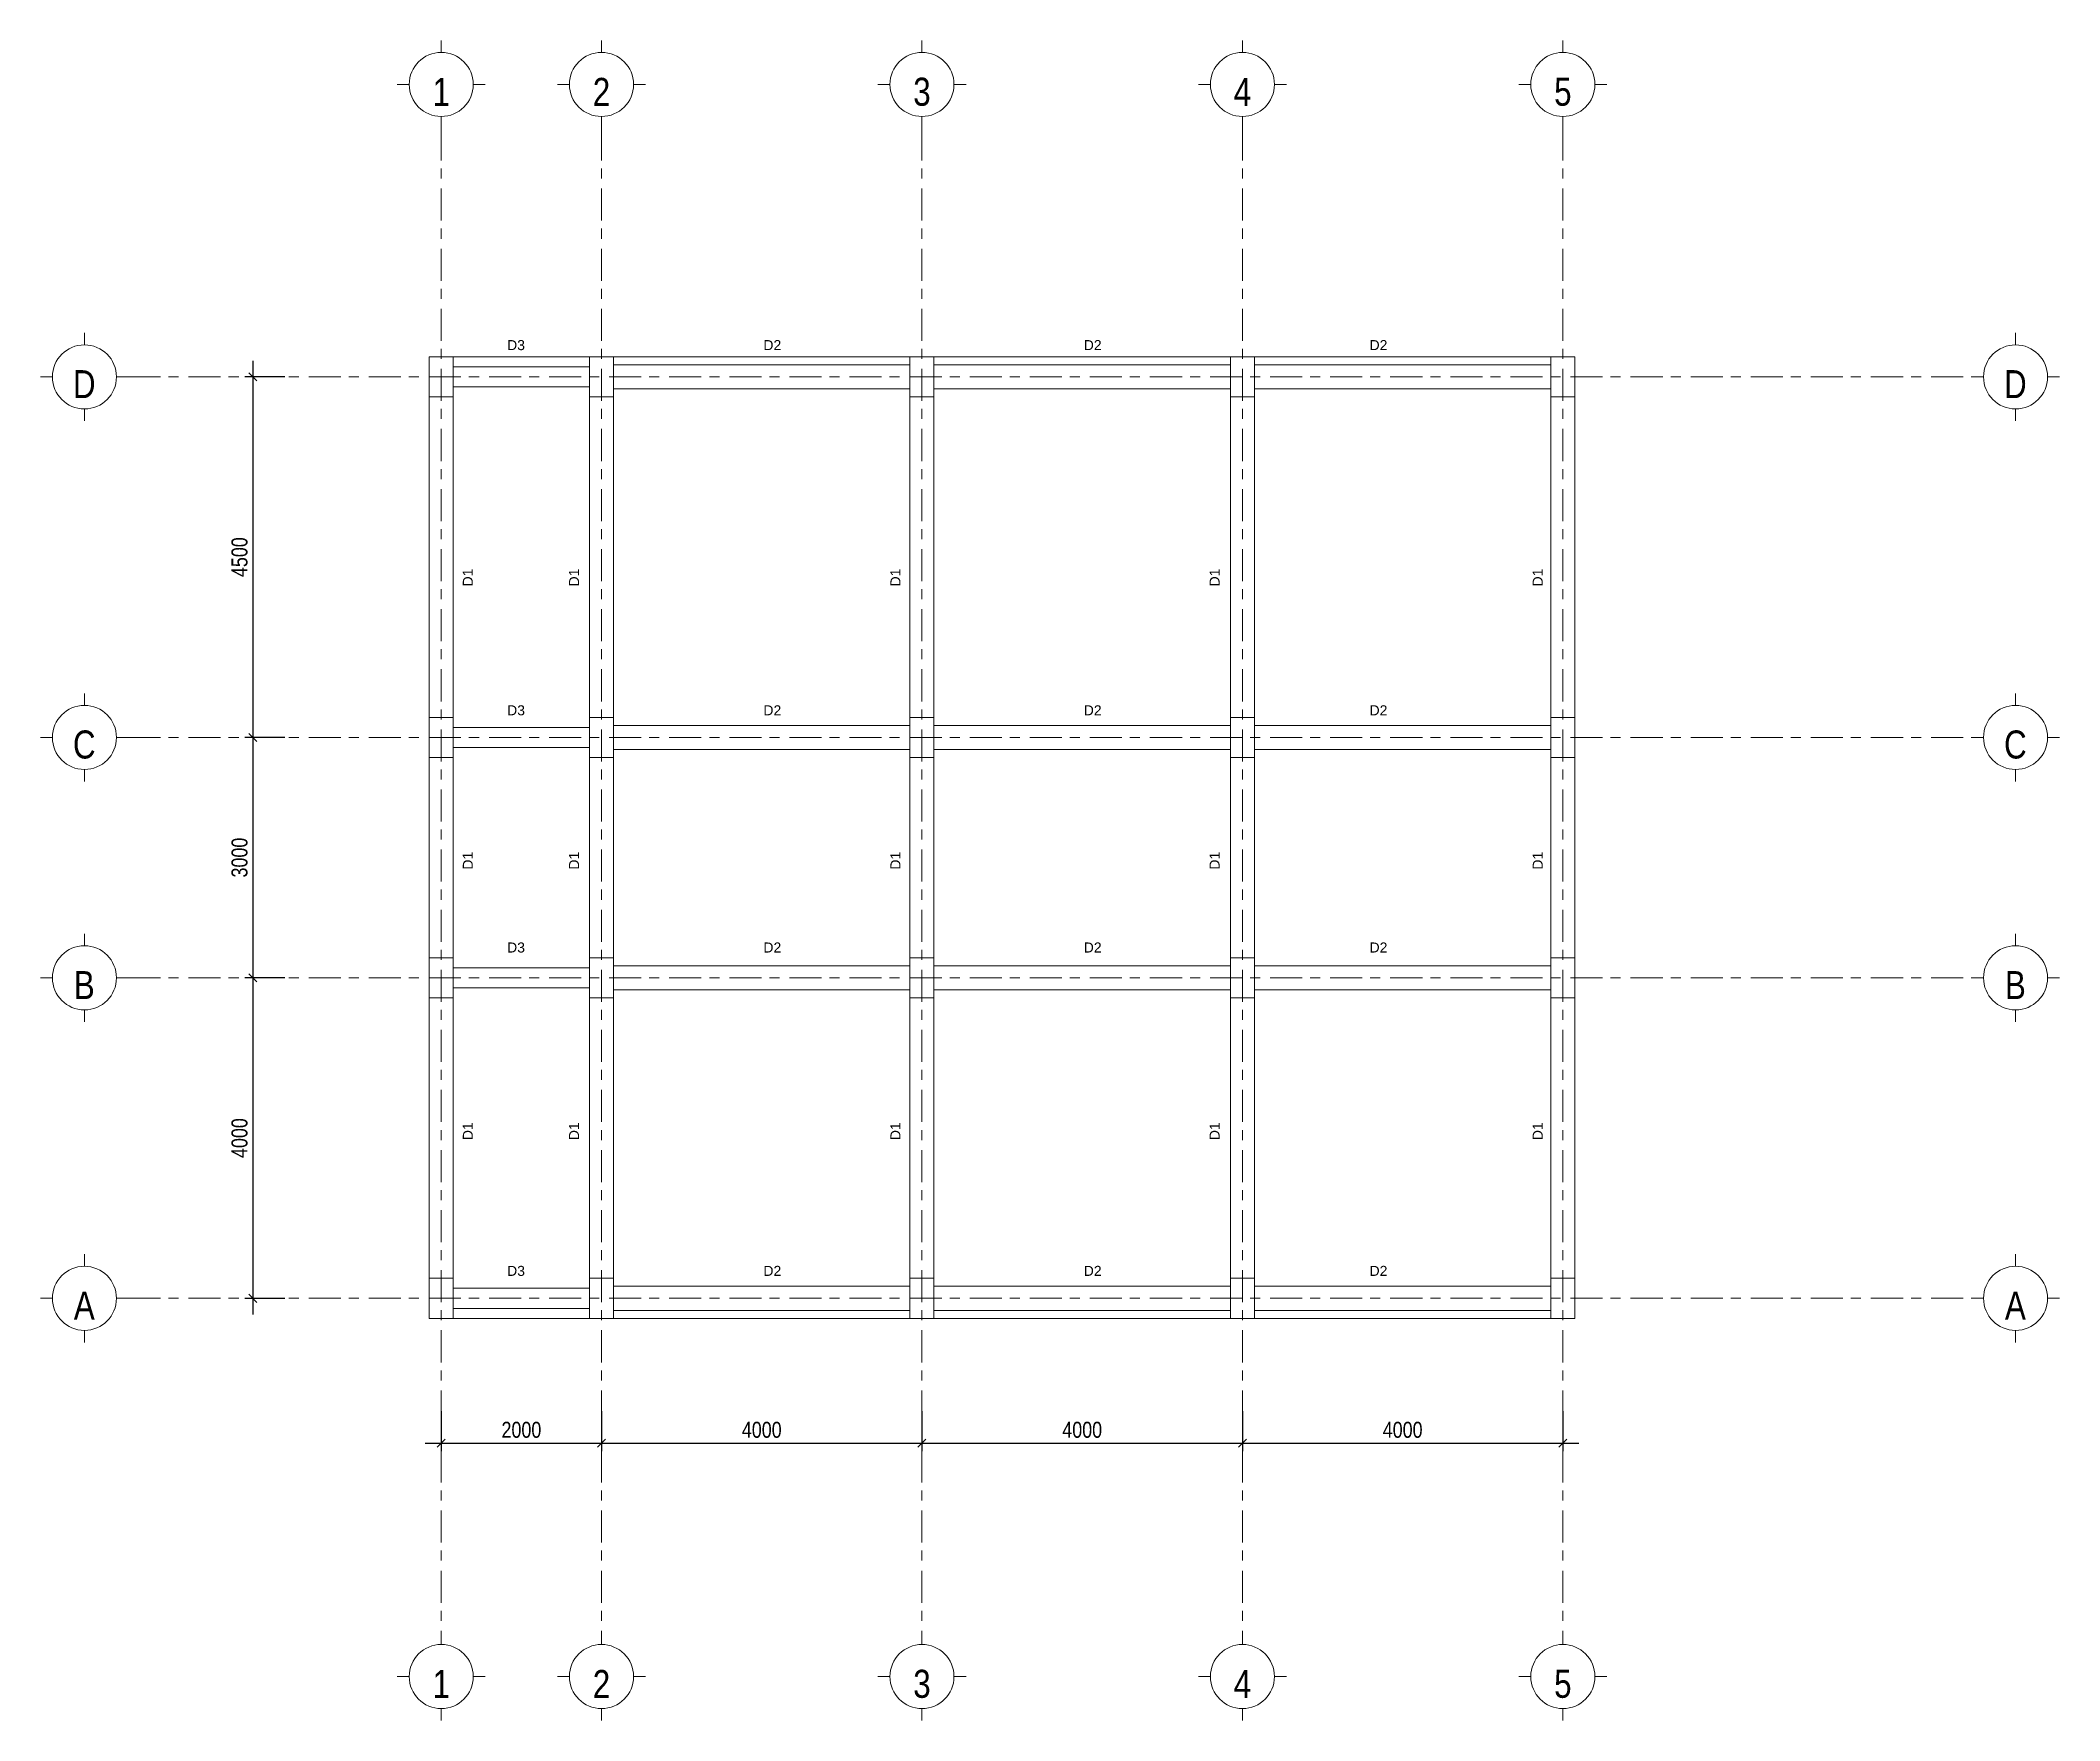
# Model space of a CAD drawing. Header units: inches. Extents: x 3527 to 28731, y 2360 to 23332.
import ezdxf

# ---------------------------------------------------------------- set-up
doc = ezdxf.new("R2010")
doc.units = ezdxf.units.IN
doc.header["$MEASUREMENT"] = 0
doc.linetypes.add('_BS-Grid Line', pattern=[15, 8, -2, 2.5, -2.5])
doc.linetypes.add('DASHED', pattern=[0.75, 0.5, -0.25])
for name, color, linetype, lineweight in [('A-230-M_FLOOR', 192, 'Continuous', 9), ('S-280-M_COLUMN', 52, 'Continuous', 9), ('S-280-M_STRUCT_FRAME', 12, 'DASHED', 9), ('Z-030-M_GRID', 191, 'Continuous', 9), ('Z-033_T_GRIDREF', 31, 'Continuous', 9)]:
    doc.layers.add(name, color=color, linetype=linetype, lineweight=lineweight)
doc.styles.add('Arial', font='arial.ttf', dxfattribs={"width": 0.8, "height": 350})
doc.styles.add('Arial_1', font='arial.ttf', dxfattribs={"width": 0.8, "height": 200})
doc.styles.get("Standard").update_dxf_attribs({"font": 'arial.ttf'})
doc.dimstyles.new('BS_-_Linear_2_0mm_F-0_8_Arial', dxfattribs={"dimscale": 304.8, "dimtxt": 204.05188, "dimasz": 0.328084, "dimexe": 0.328084, "dimexo": 0.0625, "dimgap": 0.213255, "dimtad": 1, "dimdec": 0, "dimzin": 0, "dimdsep": 46, "dimtxsty": 'Arial_1', "dimblk1": 'OBLIQUE', "dimblk2": 'OBLIQUE', "dimsah": 1, "dimcen": 0.09, "dimdle": 0.656168, "dimazin": 0, "dimtfac": 1, "dimtdec": 4, "dimtix": 1, "dimtmove": 0, "dimatfit": 3, "dimfxl": 1.312336, "dimfxlon": 1, "dimtvp": 1, "dimtfill": 1, "dimtolj": 1, "dimtzin": 0, "dimarcsym": 2})

# ---------------------------------------------------------------- blocks, each defined once
blk = doc.blocks.new('Grid - _BS-Gird_A1-A2-400883-Tầng 2')
at = {"layer": 'Z-033_T_GRIDREF'}
for p, q in [((0, 4), (0, 5.5)), ((-4, 0), (-5.5, 0)), ((4, 0), (5.5, 0)), ((0, -4), (0, -5.5))]:
    blk.add_line(p, q, dxfattribs=at)
blk.add_circle((0, 0), 4, dxfattribs=at)
blk = doc.blocks.new('_Oblique')
at = {"color": 0, "linetype": 'ByBlock', "lineweight": -2}
blk.add_line((-0.5, -0.5), (0.5, 0.5), dxfattribs=at)
blk = doc.blocks.new('*D41')
at = {"color": 0, "lineweight": -2, "transparency": 16777216}
for p, q in [((8531, 6222), (8531, 5722)), ((10531, 6222), (10531, 5722)), ((8331, 5822), (10731, 5822))]:
    blk.add_line(p, q, dxfattribs=at)
at = {"layer": 'Defpoints', "color": 0, "transparency": 16777216}
for p in [(8531, 7631), (10531, 7631), (10531, 5822)]:
    blk.add_point(p, dxfattribs=at)
at = {"color": 0, "lineweight": -2, "transparency": 16777216, "xscale": 100, "yscale": 100, "zscale": 100, "rotation": 180}
blk.add_blockref('_Oblique', (8531, 5822), dxfattribs=at)
at = {"color": 0, "lineweight": -2, "transparency": 16777216, "xscale": 100, "yscale": 100, "zscale": 100}
blk.add_blockref('_Oblique', (10531, 5822), dxfattribs=at)
at = {"color": 0, "transparency": 16777216, "insert": (9531, 5989), "char_height": 200, "attachment_point": 5, "style": 'Arial_1', "bg_fill": 3, "box_fill_scale": 1.25, "bg_fill_color": 256, "bg_fill_true_color": 13158600, "bg_fill_transparency": 0}
blk.add_mtext('\\A1;2000', dxfattribs=at)
blk = doc.blocks.new('*D42')
at = {"color": 0, "lineweight": -2, "transparency": 16777216}
for p, q in [((10531, 6222), (10531, 5722)), ((14531, 6222), (14531, 5722)), ((10331, 5822), (14731, 5822))]:
    blk.add_line(p, q, dxfattribs=at)
at = {"layer": 'Defpoints', "color": 0, "transparency": 16777216}
for p in [(10531, 7948), (14531, 7631), (14531, 5822)]:
    blk.add_point(p, dxfattribs=at)
at = {"color": 0, "lineweight": -2, "transparency": 16777216, "xscale": 100, "yscale": 100, "zscale": 100, "rotation": 180}
blk.add_blockref('_Oblique', (10531, 5822), dxfattribs=at)
at = {"color": 0, "lineweight": -2, "transparency": 16777216, "xscale": 100, "yscale": 100, "zscale": 100}
blk.add_blockref('_Oblique', (14531, 5822), dxfattribs=at)
at = {"color": 0, "transparency": 16777216, "insert": (12531, 5989), "char_height": 200, "attachment_point": 5, "style": 'Arial_1', "bg_fill": 3, "box_fill_scale": 1.25, "bg_fill_color": 256, "bg_fill_true_color": 13158600, "bg_fill_transparency": 0}
blk.add_mtext('\\A1;4000', dxfattribs=at)
blk = doc.blocks.new('*D43')
at = {"color": 0, "lineweight": -2, "transparency": 16777216}
for p, q in [((14531, 6222), (14531, 5722)), ((18531, 6222), (18531, 5722)), ((14331, 5822), (18731, 5822))]:
    blk.add_line(p, q, dxfattribs=at)
at = {"layer": 'Defpoints', "color": 0, "transparency": 16777216}
for p in [(14531, 7631), (18531, 7631), (18531, 5822)]:
    blk.add_point(p, dxfattribs=at)
at = {"color": 0, "lineweight": -2, "transparency": 16777216, "xscale": 100, "yscale": 100, "zscale": 100, "rotation": 180}
blk.add_blockref('_Oblique', (14531, 5822), dxfattribs=at)
at = {"color": 0, "lineweight": -2, "transparency": 16777216, "xscale": 100, "yscale": 100, "zscale": 100}
blk.add_blockref('_Oblique', (18531, 5822), dxfattribs=at)
at = {"color": 0, "transparency": 16777216, "insert": (16531, 5989), "char_height": 200, "attachment_point": 5, "style": 'Arial_1', "bg_fill": 3, "box_fill_scale": 1.25, "bg_fill_color": 256, "bg_fill_true_color": 13158600, "bg_fill_transparency": 0}
blk.add_mtext('\\A1;4000', dxfattribs=at)
blk = doc.blocks.new('*D44')
at = {"color": 0, "lineweight": -2, "transparency": 16777216}
for p, q in [((18531, 6222), (18531, 5722)), ((22531, 6222), (22531, 5722)), ((18331, 5822), (22731, 5822))]:
    blk.add_line(p, q, dxfattribs=at)
at = {"layer": 'Defpoints', "color": 0, "transparency": 16777216}
for p in [(18531, 7631), (22531, 7631), (22531, 5822)]:
    blk.add_point(p, dxfattribs=at)
at = {"color": 0, "lineweight": -2, "transparency": 16777216, "xscale": 100, "yscale": 100, "zscale": 100, "rotation": 180}
blk.add_blockref('_Oblique', (18531, 5822), dxfattribs=at)
at = {"color": 0, "lineweight": -2, "transparency": 16777216, "xscale": 100, "yscale": 100, "zscale": 100}
blk.add_blockref('_Oblique', (22531, 5822), dxfattribs=at)
at = {"color": 0, "transparency": 16777216, "insert": (20531, 5989), "char_height": 200, "attachment_point": 5, "style": 'Arial_1', "bg_fill": 3, "box_fill_scale": 1.25, "bg_fill_color": 256, "bg_fill_true_color": 13158600, "bg_fill_transparency": 0}
blk.add_mtext('\\A1;4000', dxfattribs=at)
blk = doc.blocks.new('*D45')
at = {"color": 0, "lineweight": -2, "transparency": 16777216}
for p, q in [((6180, 19332), (6180, 14432)), ((6580, 19132), (6080, 19132)), ((6580, 14632), (6080, 14632))]:
    blk.add_line(p, q, dxfattribs=at)
at = {"layer": 'Defpoints', "color": 0, "transparency": 16777216}
for p in [(8531, 19132), (6180, 14632), (8531, 14632)]:
    blk.add_point(p, dxfattribs=at)
at = {"color": 0, "lineweight": -2, "transparency": 16777216, "xscale": 100, "yscale": 100, "zscale": 100}
for p, rotation in [((6180, 19132), 90), ((6180, 14632), 270)]:
    blk.add_blockref('_Oblique', p, dxfattribs=dict(at, rotation=rotation))
at = {"color": 0, "transparency": 16777216, "insert": (6013, 16882), "char_height": 200, "attachment_point": 5, "rotation": 90, "style": 'Arial_1', "bg_fill": 3, "box_fill_scale": 1.25, "bg_fill_color": 256, "bg_fill_true_color": 13158600, "bg_fill_transparency": 0}
blk.add_mtext('\\A1;4500', dxfattribs=at)
blk = doc.blocks.new('*D46')
at = {"color": 0, "lineweight": -2, "transparency": 16777216}
for p, q in [((6580, 14632), (6080, 14632)), ((6180, 14832), (6180, 11432)), ((6580, 11632), (6080, 11632))]:
    blk.add_line(p, q, dxfattribs=at)
at = {"layer": 'Defpoints', "color": 0, "transparency": 16777216}
for p in [(8531, 14632), (6180, 11632), (8531, 11632)]:
    blk.add_point(p, dxfattribs=at)
at = {"color": 0, "lineweight": -2, "transparency": 16777216, "xscale": 100, "yscale": 100, "zscale": 100}
for p, rotation in [((6180, 14632), 90), ((6180, 11632), 270)]:
    blk.add_blockref('_Oblique', p, dxfattribs=dict(at, rotation=rotation))
at = {"color": 0, "transparency": 16777216, "insert": (6013, 13132), "char_height": 200, "attachment_point": 5, "rotation": 90, "style": 'Arial_1', "bg_fill": 3, "box_fill_scale": 1.25, "bg_fill_color": 256, "bg_fill_true_color": 13158600, "bg_fill_transparency": 0}
blk.add_mtext('\\A1;3000', dxfattribs=at)
blk = doc.blocks.new('*D47')
at = {"color": 0, "lineweight": -2, "transparency": 16777216}
for p, q in [((6580, 11632), (6080, 11632)), ((6180, 11832), (6180, 7431)), ((6580, 7631), (6080, 7631))]:
    blk.add_line(p, q, dxfattribs=at)
at = {"layer": 'Defpoints', "color": 0, "transparency": 16777216}
for p in [(8531, 11632), (6180, 7631), (8531, 7631)]:
    blk.add_point(p, dxfattribs=at)
at = {"color": 0, "lineweight": -2, "transparency": 16777216, "xscale": 100, "yscale": 100, "zscale": 100}
for p, rotation in [((6180, 11632), 90), ((6180, 7631), 270)]:
    blk.add_blockref('_Oblique', p, dxfattribs=dict(at, rotation=rotation))
at = {"color": 0, "transparency": 16777216, "insert": (6013, 9631), "char_height": 200, "attachment_point": 5, "rotation": 90, "style": 'Arial_1', "bg_fill": 3, "box_fill_scale": 1.25, "bg_fill_color": 256, "bg_fill_true_color": 13158600, "bg_fill_transparency": 0}
blk.add_mtext('\\A1;4000', dxfattribs=at)

msp = doc.modelspace()

# ---------------------------------------------------------------- linework, layer by layer
at = {"layer": 'S-280-M_COLUMN'}
for points in [[(10380.8, 19381.6), (10680.8, 19381.6), (10680.8, 18881.6), (10380.8, 18881.6)], [(14380.8, 19381.6), (14680.8, 19381.6), (14680.8, 18881.6), (14380.8, 18881.6)], [(18380.8, 19381.6), (18680.8, 19381.6), (18680.8, 18881.6), (18380.8, 18881.6)], [(22380.8, 19381.6), (22680.8, 19381.6), (22680.8, 18881.6), (22380.8, 18881.6)], [(10380.8, 14881.6), (10680.8, 14881.6), (10680.8, 14381.6), (10380.8, 14381.6)], [(14380.8, 14881.6), (14680.8, 14881.6), (14680.8, 14381.6), (14380.8, 14381.6)], [(18380.8, 14881.6), (18680.8, 14881.6), (18680.8, 14381.6), (18380.8, 14381.6)], [(22380.8, 14881.6), (22680.8, 14881.6), (22680.8, 14381.6), (22380.8, 14381.6)], [(10380.8, 11881.6), (10680.8, 11881.6), (10680.8, 11381.6), (10380.8, 11381.6)], [(14380.8, 11881.6), (14680.8, 11881.6), (14680.8, 11381.6), (14380.8, 11381.6)], [(18380.8, 11881.6), (18680.8, 11881.6), (18680.8, 11381.6), (18380.8, 11381.6)], [(22380.8, 11881.6), (22680.8, 11881.6), (22680.8, 11381.6), (22380.8, 11381.6)]]:
    msp.add_lwpolyline(points, close=True, dxfattribs=at)
at = {"layer": 'S-280-M_STRUCT_FRAME'}
for p, q in [((8680.8, 19256.6), (10380.8, 19256.6)), ((10680.8, 19281.6), (14380.8, 19281.6)), ((14680.8, 19281.6), (18380.8, 19281.6)), ((18680.8, 19281.6), (22380.8, 19281.6)), ((8680.8, 19006.6), (10380.8, 19006.6)), ((10680.8, 18981.6), (14380.8, 18981.6)), ((14680.8, 18981.6), (18380.8, 18981.6)), ((18680.8, 18981.6), (22380.8, 18981.6)), ((8680.8, 14631.6), (8680.8, 18881.6)), ((10380.8, 14881.6), (10380.8, 18881.6)), ((10680.8, 14881.6), (10680.8, 18881.6)), ((14380.8, 14881.6), (14380.8, 18881.6)), ((14680.8, 14881.6), (14680.8, 18881.6)), ((18380.8, 14881.6), (18380.8, 18881.6)), ((18680.8, 14881.6), (18680.8, 18881.6)), ((22380.8, 14881.6), (22380.8, 18881.6)), ((22680.8, 14881.6), (22680.8, 18881.6)), ((8680.8, 14756.6), (10380.8, 14756.6)), ((10530.8, 14631.6), (10530.8, 14676.1)), ((10680.8, 14781.6), (14380.8, 14781.6)), ((14680.8, 14781.6), (18380.8, 14781.6)), ((18680.8, 14781.6), (22380.8, 14781.6)), ((8680.8, 14506.6), (10380.8, 14506.6)), ((8680.8, 11881.6), (8680.8, 14381.6)), ((10380.8, 11881.6), (10380.8, 14381.6)), ((10680.8, 14481.6), (14380.8, 14481.6)), ((10680.8, 11881.6), (10680.8, 14381.6)), ((14380.8, 11881.6), (14380.8, 14381.6)), ((14680.8, 14481.6), (18380.8, 14481.6)), ((14680.8, 11881.6), (14680.8, 14381.6)), ((18380.8, 11881.6), (18380.8, 14381.6)), ((18680.8, 14481.6), (22380.8, 14481.6)), ((18680.8, 11881.6), (18680.8, 14381.6)), ((22380.8, 11881.6), (22380.8, 14381.6)), ((22680.8, 11881.6), (22680.8, 14381.6)), ((8680.8, 11756.6), (10380.8, 11756.6)), ((10680.8, 11781.6), (14380.8, 11781.6)), ((14680.8, 11781.6), (18380.8, 11781.6)), ((18680.8, 11781.6), (22380.8, 11781.6)), ((8680.8, 11506.6), (10380.8, 11506.6)), ((8680.8, 7881.2), (8680.8, 11381.6)), ((10680.8, 11481.6), (14380.8, 11481.6)), ((14680.8, 11481.6), (18380.8, 11481.6)), ((18380.8, 7881.2), (18380.8, 11381.6)), ((18680.8, 11481.6), (22380.8, 11481.6)), ((18680.8, 7881.2), (18680.8, 11381.6)), ((22380.8, 7881.2), (22380.8, 11381.6)), ((22680.8, 7881.2), (22680.8, 11381.6)), ((18680.8, 7781.2), (22380.8, 7781.2))]:
    msp.add_line(p, q, dxfattribs=at)
at = {"layer": 'Z-030-M_GRID', "linetype": '_BS-Grid Line', "ltscale": 50}
for p, q in [((8530.8, 22231.9), (8530.8, 3460.4)), ((10530.8, 22231.9), (10530.8, 3460.4)), ((14530.8, 22231.9), (14530.8, 3460.4)), ((18530.8, 22231.9), (18530.8, 3460.4)), ((22530.8, 22231.9), (22530.8, 3460.4)), ((4626.9, 19131.6), (27631.4, 19131.6)), ((4626.9, 14631.6), (27631.4, 14631.6)), ((4626.9, 11631.6), (27631.4, 11631.6))]:
    msp.add_line(p, q, dxfattribs=at)

# ---------------------------------------------------------------- block references
at = {"layer": 'Z-033_T_GRIDREF', "xscale": 99.99999999999993, "yscale": 99.99999999999993, "zscale": 99.99999999999993}
for p, rotation in [((8530.8, 22781.9), 180), ((10530.8, 22781.9), 180), ((14530.8, 22781.9), 180), ((18530.8, 22781.9), 180), ((22530.8, 22781.9), 180), ((4076.9, 19131.6), 269.9999999999994), ((28181.4, 19131.6), 269.9999999999994), ((4076.9, 14631.6), 269.9999999999994), ((28181.4, 14631.6), 269.9999999999994), ((4076.9, 11631.6), 269.9999999999994), ((28181.4, 11631.6), 269.9999999999994), ((4076.9, 7631.2), 269.9999999999994), ((28181.4, 7631.2), 269.9999999999994), ((8530.8, 2910.4), 180), ((10530.8, 2910.4), 180), ((14530.8, 2910.4), 180), ((18530.8, 2910.4), 180), ((22530.8, 2910.4), 180)]:
    msp.add_blockref('Grid - _BS-Gird_A1-A2-400883-Tầng 2', p, dxfattribs=dict(at, rotation=rotation))

# ---------------------------------------------------------------- texts
at = {"char_height": 125, "attachment_point": 1}
for s, insert in [('D3', (9352.4, 19590.9)), ('D2', (12551.4, 19590.9)), ('D2', (16550.1, 19590.9)), ('D2', (20117.6, 19590.9)), ('D3', (9352.4, 15032.9)), ('D2', (12551.4, 15032.9)), ('D2', (16550.1, 15032.9)), ('D2', (20117.6, 15032.9)), ('D3', (9352.4, 12072.4)), ('D2', (12551.4, 12072.4)), ('D2', (16550.1, 12072.4)), ('D2', (20117.6, 12072.4)), ('D3', (9352.4, 8036.2)), ('D2', (16550.1, 8036.2)), ('D2', (20117.6, 8036.2))]:
    msp.add_mtext_dynamic_manual_height_columns(s, width=1571.489, gutter_width=3837.6, heights=[0], dxfattribs=dict(at, insert=insert))
at = {"char_height": 125, "attachment_point": 1, "rotation": 90}
for insert in [(8799.4, 16516.4), (10125.3, 16516.4), (14137, 16516.4), (18121.3, 16516.4), (22154.2, 16516.4), (8799.4, 12981.9), (10125.3, 12981.9), (14137, 12981.9), (18121.3, 12981.9), (22154.2, 12981.9), (8799.4, 9605.2), (10125.3, 9605.2), (14137, 9605.2), (18121.3, 9605.2), (22154.2, 9605.2)]:
    msp.add_mtext_dynamic_manual_height_columns('D1', width=1571.489, gutter_width=3837.6, heights=[0], dxfattribs=dict(at, insert=insert))
at = {"layer": 'Z-033_T_GRIDREF', "char_height": 350, "attachment_point": 5, "line_spacing_factor": 0.936439, "style": 'Arial'}
for s, insert, width in [('\\pxqc,t0.22857,0.45714,0.68571,0.91429,1.14286,1.37143,1.6,1.82857,2.05714,2.28571,2.51429,2.74286,2.97143,3.2,3.42857,3.65714,3.88571,4.11429,4.34286,4.57143,4.8,5.02857,5.25714,5.48571,5.71429,5.94286,6.17143,6.4,6.62857,6.85714,7.08571,7.31429;{1}', (8530.7, 22688.8), 227.2), ('\\pxqc,t0.22857,0.45714,0.68571,0.91429,1.14286,1.37143,1.6,1.82857,2.05714,2.28571,2.51429,2.74286,2.97143,3.2,3.42857,3.65714,3.88571,4.11429,4.34286,4.57143,4.8,5.02857,5.25714,5.48571,5.71429,5.94286,6.17143,6.4,6.62857,6.85714,7.08571,7.31429;{2}', (10530.7, 22688.8), 227.2), ('\\pxqc,t0.22857,0.45714,0.68571,0.91429,1.14286,1.37143,1.6,1.82857,2.05714,2.28571,2.51429,2.74286,2.97143,3.2,3.42857,3.65714,3.88571,4.11429,4.34286,4.57143,4.8,5.02857,5.25714,5.48571,5.71429,5.94286,6.17143,6.4,6.62857,6.85714,7.08571,7.31429;{3}', (14530.7, 22688.8), 227.2), ('\\pxqc,t0.22857,0.45714,0.68571,0.91429,1.14286,1.37143,1.6,1.82857,2.05714,2.28571,2.51429,2.74286,2.97143,3.2,3.42857,3.65714,3.88571,4.11429,4.34286,4.57143,4.8,5.02857,5.25714,5.48571,5.71429,5.94286,6.17143,6.4,6.62857,6.85714,7.08571,7.31429;{4}', (18530.7, 22688.8), 227.2), ('\\pxqc,t0.22857,0.45714,0.68571,0.91429,1.14286,1.37143,1.6,1.82857,2.05714,2.28571,2.51429,2.74286,2.97143,3.2,3.42857,3.65714,3.88571,4.11429,4.34286,4.57143,4.8,5.02857,5.25714,5.48571,5.71429,5.94286,6.17143,6.4,6.62857,6.85714,7.08571,7.31429;{5}', (22530.7, 22688.8), 227.2), ('\\pxqc,t0.22857,0.45714,0.68571,0.91429,1.14286,1.37143,1.6,1.82857,2.05714,2.28571,2.51429,2.74286,2.97143,3.2,3.42857,3.65714,3.88571,4.11429,4.34286,4.57143,4.8,5.02857,5.25714,5.48571,5.71429,5.94286,6.17143,6.4,6.62857,6.85714,7.08571,7.31429;{D}', (4074.4, 19041.3), 291.2), ('\\pxqc,t0.22857,0.45714,0.68571,0.91429,1.14286,1.37143,1.6,1.82857,2.05714,2.28571,2.51429,2.74286,2.97143,3.2,3.42857,3.65714,3.88571,4.11429,4.34286,4.57143,4.8,5.02857,5.25714,5.48571,5.71429,5.94286,6.17143,6.4,6.62857,6.85714,7.08571,7.31429;{D}', (28178.9, 19041.3), 291.2), ('\\pxqc,t0.22857,0.45714,0.68571,0.91429,1.14286,1.37143,1.6,1.82857,2.05714,2.28571,2.51429,2.74286,2.97143,3.2,3.42857,3.65714,3.88571,4.11429,4.34286,4.57143,4.8,5.02857,5.25714,5.48571,5.71429,5.94286,6.17143,6.4,6.62857,6.85714,7.08571,7.31429;{C}', (4074.4, 14541.3), 291.2), ('\\pxqc,t0.22857,0.45714,0.68571,0.91429,1.14286,1.37143,1.6,1.82857,2.05714,2.28571,2.51429,2.74286,2.97143,3.2,3.42857,3.65714,3.88571,4.11429,4.34286,4.57143,4.8,5.02857,5.25714,5.48571,5.71429,5.94286,6.17143,6.4,6.62857,6.85714,7.08571,7.31429;{C}', (28178.9, 14541.3), 291.2), ('\\pxqc,t0.22857,0.45714,0.68571,0.91429,1.14286,1.37143,1.6,1.82857,2.05714,2.28571,2.51429,2.74286,2.97143,3.2,3.42857,3.65714,3.88571,4.11429,4.34286,4.57143,4.8,5.02857,5.25714,5.48571,5.71429,5.94286,6.17143,6.4,6.62857,6.85714,7.08571,7.31429;{B}', (4074.8, 11541.3), 270.4), ('\\pxqc,t0.22857,0.45714,0.68571,0.91429,1.14286,1.37143,1.6,1.82857,2.05714,2.28571,2.51429,2.74286,2.97143,3.2,3.42857,3.65714,3.88571,4.11429,4.34286,4.57143,4.8,5.02857,5.25714,5.48571,5.71429,5.94286,6.17143,6.4,6.62857,6.85714,7.08571,7.31429;{B}', (28179.3, 11541.3), 270.4), ('\\pxqc,t0.22857,0.45714,0.68571,0.91429,1.14286,1.37143,1.6,1.82857,2.05714,2.28571,2.51429,2.74286,2.97143,3.2,3.42857,3.65714,3.88571,4.11429,4.34286,4.57143,4.8,5.02857,5.25714,5.48571,5.71429,5.94286,6.17143,6.4,6.62857,6.85714,7.08571,7.31429;{A}', (4074.8, 7540.9), 270.4), ('\\pxqc,t0.22857,0.45714,0.68571,0.91429,1.14286,1.37143,1.6,1.82857,2.05714,2.28571,2.51429,2.74286,2.97143,3.2,3.42857,3.65714,3.88571,4.11429,4.34286,4.57143,4.8,5.02857,5.25714,5.48571,5.71429,5.94286,6.17143,6.4,6.62857,6.85714,7.08571,7.31429;{A}', (28179.3, 7540.9), 270.4), ('\\pxqc,t0.22857,0.45714,0.68571,0.91429,1.14286,1.37143,1.6,1.82857,2.05714,2.28571,2.51429,2.74286,2.97143,3.2,3.42857,3.65714,3.88571,4.11429,4.34286,4.57143,4.8,5.02857,5.25714,5.48571,5.71429,5.94286,6.17143,6.4,6.62857,6.85714,7.08571,7.31429;{1}', (8530.7, 2817.4), 227.2), ('\\pxqc,t0.22857,0.45714,0.68571,0.91429,1.14286,1.37143,1.6,1.82857,2.05714,2.28571,2.51429,2.74286,2.97143,3.2,3.42857,3.65714,3.88571,4.11429,4.34286,4.57143,4.8,5.02857,5.25714,5.48571,5.71429,5.94286,6.17143,6.4,6.62857,6.85714,7.08571,7.31429;{2}', (10530.7, 2817.4), 227.2), ('\\pxqc,t0.22857,0.45714,0.68571,0.91429,1.14286,1.37143,1.6,1.82857,2.05714,2.28571,2.51429,2.74286,2.97143,3.2,3.42857,3.65714,3.88571,4.11429,4.34286,4.57143,4.8,5.02857,5.25714,5.48571,5.71429,5.94286,6.17143,6.4,6.62857,6.85714,7.08571,7.31429;{3}', (14530.7, 2817.4), 227.2), ('\\pxqc,t0.22857,0.45714,0.68571,0.91429,1.14286,1.37143,1.6,1.82857,2.05714,2.28571,2.51429,2.74286,2.97143,3.2,3.42857,3.65714,3.88571,4.11429,4.34286,4.57143,4.8,5.02857,5.25714,5.48571,5.71429,5.94286,6.17143,6.4,6.62857,6.85714,7.08571,7.31429;{4}', (18530.7, 2817.4), 227.2), ('\\pxqc,t0.22857,0.45714,0.68571,0.91429,1.14286,1.37143,1.6,1.82857,2.05714,2.28571,2.51429,2.74286,2.97143,3.2,3.42857,3.65714,3.88571,4.11429,4.34286,4.57143,4.8,5.02857,5.25714,5.48571,5.71429,5.94286,6.17143,6.4,6.62857,6.85714,7.08571,7.31429;{5}', (22530.7, 2817.4), 227.2)]:
    msp.add_mtext(s, dxfattribs=dict(at, insert=insert, width=width))

# ---------------------------------------------------------------- next in the draw order: dimensions: what is measured, and where the dimension line sits
dim = msp.add_linear_dim(base=(6180.2, 14631.6), p1=(8530.8, 19131.6), p2=(8530.8, 14631.6), angle=90, dimstyle='BS_-_Linear_2_0mm_F-0_8_Arial', override={"dimpost": '<>'})
dim.commit()
dim.dimension.update_dxf_attribs({"geometry": '*D45', "text_midpoint": (6013.1, 16881.6)})
dim = msp.add_linear_dim(base=(10530.8, 5822.3), p1=(8530.8, 7631.2), p2=(10530.8, 7631.2), dimstyle='BS_-_Linear_2_0mm_F-0_8_Arial', override={"dimpost": '<>'})
dim.commit()
dim.dimension.update_dxf_attribs({"geometry": '*D41', "text_midpoint": (9530.8, 5989.4)})

# ---------------------------------------------------------------- next in the draw order: linework, layer by layer
at = {"layer": 'S-280-M_COLUMN'}
msp.add_lwpolyline([(8380.8, 19381.6), (8680.8, 19381.6), (8680.8, 18881.6), (8380.8, 18881.6)], close=True, dxfattribs=at)

# ---------------------------------------------------------------- next in the draw order: dimensions: what is measured, and where the dimension line sits
dim = msp.add_linear_dim(base=(6180.2, 11631.6), p1=(8530.8, 14631.6), p2=(8530.8, 11631.6), angle=90, dimstyle='BS_-_Linear_2_0mm_F-0_8_Arial', override={"dimpost": '<>', "dimtmove": 1})
dim.commit()
dim.dimension.update_dxf_attribs({"geometry": '*D46', "text_midpoint": (6013, 13131.6)})
dim = msp.add_linear_dim(base=(14530.8, 5822.3), p1=(10530.8, 7948.2), p2=(14530.8, 7631.2), dimstyle='BS_-_Linear_2_0mm_F-0_8_Arial', override={"dimpost": '<>', "dimtmove": 1})
dim.commit()
dim.dimension.update_dxf_attribs({"geometry": '*D42', "text_midpoint": (12530.8, 5989.4)})

# ---------------------------------------------------------------- next in the draw order: linework, layer by layer
for points in [[(8380.8, 14881.6), (8680.8, 14881.6), (8680.8, 14381.6), (8380.8, 14381.6)], [(10380.8, 7881.2), (10680.8, 7881.2), (10680.8, 7381.2), (10380.8, 7381.2)]]:
    msp.add_lwpolyline(points, close=True, dxfattribs=at)
at = {"layer": 'S-280-M_STRUCT_FRAME'}
for p, q in [((8380.8, 14631.6), (8380.8, 18881.6)), ((10380.8, 7881.2), (10380.8, 11381.6)), ((10680.8, 7881.2), (10680.8, 11381.6)), ((14380.8, 7881.2), (14380.8, 11381.6)), ((14680.8, 7881.2), (14680.8, 11381.6)), ((8680.8, 7756.2), (10380.8, 7756.2)), ((10680.8, 7781.2), (14380.8, 7781.2)), ((14680.8, 7781.2), (18380.8, 7781.2)), ((8680.8, 7506.2), (10380.8, 7506.2))]:
    msp.add_line(p, q, dxfattribs=at)

# ---------------------------------------------------------------- next in the draw order: texts
at = {"insert": (12551.4, 8036.2), "char_height": 125, "attachment_point": 1}
msp.add_mtext_dynamic_manual_height_columns('D2', width=1571.489, gutter_width=3837.6, heights=[0], dxfattribs=at)

# ---------------------------------------------------------------- next in the draw order: dimensions: what is measured, and where the dimension line sits
dim = msp.add_linear_dim(base=(6180.2, 7631.2), p1=(8530.8, 11631.6), p2=(8530.8, 7631.2), angle=90, dimstyle='BS_-_Linear_2_0mm_F-0_8_Arial', override={"dimpost": '<>', "dimtmove": 1})
dim.commit()
dim.dimension.update_dxf_attribs({"geometry": '*D47', "text_midpoint": (6013.1, 9631.4)})
dim = msp.add_linear_dim(base=(18530.8, 5822.3), p1=(14530.8, 7631.2), p2=(18530.8, 7631.2), dimstyle='BS_-_Linear_2_0mm_F-0_8_Arial', override={"dimpost": '<>', "dimtmove": 1})
dim.commit()
dim.dimension.update_dxf_attribs({"geometry": '*D43', "text_midpoint": (16530.8, 5989.4)})

# ---------------------------------------------------------------- next in the draw order: linework, layer by layer
at = {"layer": 'S-280-M_COLUMN'}
for points in [[(8380.8, 11881.6), (8680.8, 11881.6), (8680.8, 11381.6), (8380.8, 11381.6)], [(8380.8, 7881.2), (8680.8, 7881.2), (8680.8, 7381.2), (8380.8, 7381.2)], [(14380.8, 7881.2), (14680.8, 7881.2), (14680.8, 7381.2), (14380.8, 7381.2)]]:
    msp.add_lwpolyline(points, close=True, dxfattribs=at)
at = {"layer": 'S-280-M_STRUCT_FRAME'}
for p, q in [((8380.8, 11881.6), (8380.8, 14381.6)), ((8380.8, 7881.2), (8380.8, 11381.6)), ((10680.8, 7481.2), (14380.8, 7481.2))]:
    msp.add_line(p, q, dxfattribs=at)

# ---------------------------------------------------------------- next in the draw order: dimensions: what is measured, and where the dimension line sits
dim = msp.add_linear_dim(base=(22530.8, 5822.3), p1=(18530.8, 7631.2), p2=(22530.8, 7631.2), dimstyle='BS_-_Linear_2_0mm_F-0_8_Arial', override={"dimpost": '<>', "dimtmove": 1})
dim.commit()
dim.dimension.update_dxf_attribs({"geometry": '*D44', "text_midpoint": (20530.8, 5989.4)})

# ---------------------------------------------------------------- next in the draw order: linework, layer by layer
at = {"layer": 'A-230-M_FLOOR'}
msp.add_lwpolyline([(8380.8, 14631.6), (8380.8, 19381.6), (22680.8, 19381.6), (22680.8, 7381.2), (8380.8, 7381.2), (8380.8, 14381.6)], dxfattribs=at)
at = {"layer": 'S-280-M_COLUMN'}
for points in [[(18380.8, 7881.2), (18680.8, 7881.2), (18680.8, 7381.2), (18380.8, 7381.2)], [(22380.8, 7881.2), (22680.8, 7881.2), (22680.8, 7381.2), (22380.8, 7381.2)]]:
    msp.add_lwpolyline(points, close=True, dxfattribs=at)
at = {"layer": 'S-280-M_STRUCT_FRAME'}
for p, q in [((14680.8, 7481.2), (18380.8, 7481.2)), ((18680.8, 7481.2), (22380.8, 7481.2))]:
    msp.add_line(p, q, dxfattribs=at)
at = {"layer": 'Z-030-M_GRID', "linetype": '_BS-Grid Line', "ltscale": 50}
msp.add_line((4626.9, 7631.2), (27631.4, 7631.2), dxfattribs=at)

doc.saveas('drawing.dxf')
